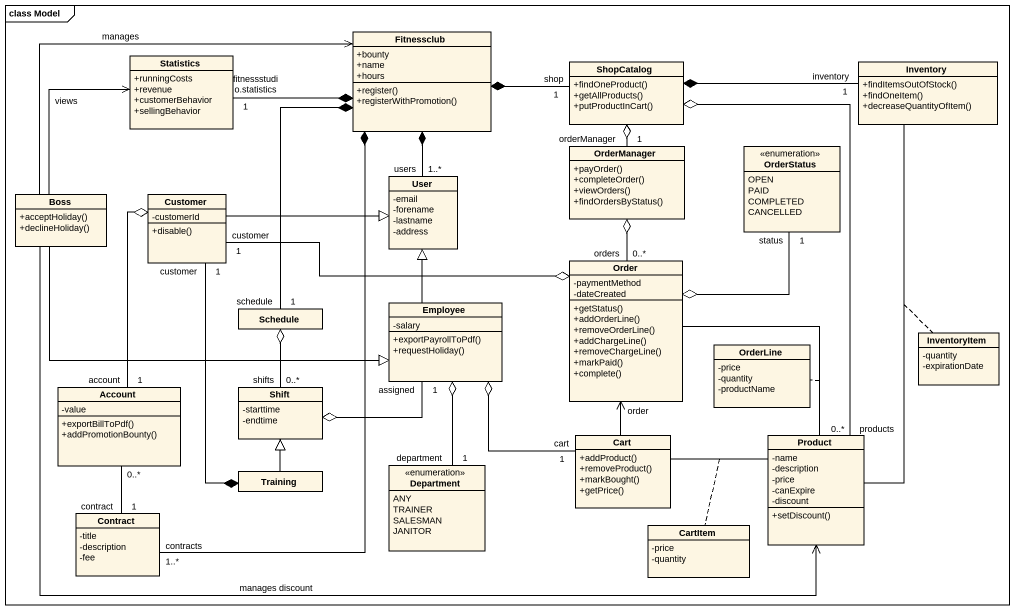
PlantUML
@startuml
mainframe class Model
hide circle
hide empty members
skinparam classAttributeIconSize 0
class Fitnessclub {
  +bounty
  +name
  +hours
  +register()
  +registerWithPromotion()
}
class Statistics {
  +runningCosts
  +revenue
  +customerBehavior
  +sellingBehavior
}
class ShopCatalog {
  +findOneProduct()
  +getAllProducts()
  +putProductInCart()
}
class Inventory {
  +findItemsOutOfStock()
  +findOneItem()
  +decreaseQuantityOfItem()
}
class OrderManager {
  +payOrder()
  +completeOrder()
  +viewOrders()
  +findOrdersByStatus()
}
enum OrderStatus {
  OPEN
  PAID
  COMPLETED
  CANCELLED
}
class User {
  -email
  -forename
  -lastname
  -address
}
class Boss {
  +acceptHoliday()
  +declineHoliday()
}
class Customer {
  -customerId
  +disable()
}
class Order {
  -paymentMethod
  -dateCreated
  +getStatus()
  +addOrderLine()
  +removeOrderLine()
  +addChargeLine()
  +removeChargeLine()
  +markPaid()
  +complete()
}
class Employee {
  -salary
  +exportPayrollToPdf()
  +requestHoliday()
}
class Schedule
class InventoryItem {
  -quantity
  -expirationDate
}
class OrderLine {
  -price
  -quantity
  -productName
}
class Account {
  -value
  +exportBillToPdf()
  +addPromotionBounty()
}
class Shift {
  -starttime
  -endtime
}
class Cart {
  +addProduct()
  +removeProduct()
  +markBought()
  +getPrice()
}
class Product {
  -name
  -description
  -price
  -canExpire
  -discount
  +setDiscount()
}
class Training
enum Department {
  ANY
  TRAINER
  SALESMAN
  JANITOR
}
class Contract {
  -title
  -description
  -fee
}
class CartItem {
  -price
  -quantity
}
Fitnessclub *-left- "fitnessstudio.statistics\n1" Statistics
Fitnessclub *-right- "1\nshop" ShopCatalog
Fitnessclub *-- "users\n1..*" User
Fitnessclub *-- "1\nschedule" Schedule
Fitnessclub *-- "1..*\ncontracts" Contract
ShopCatalog *-right- "inventory\n1" Inventory
ShopCatalog o-- "orderManager\n1" OrderManager
ShopCatalog o-- "products\n0..*" Product
Inventory -- Product
(Inventory, Product) .. InventoryItem
OrderManager o-- "orders\n0..*" Order
Boss -right-> Fitnessclub : manages
Boss -up-> Statistics : views
Boss -right-|> Employee
Boss -right-> Product : manages discount
Customer -right-|> User
Customer o-- "account\n1" Account
Order o-up- "status\n1" OrderStatus
Order o-left- "customer\n1" Customer
Employee -up-|> User
Employee o-- "cart\n1" Cart
Employee o-- "department\n1" Department
Schedule o-- "0..*\nshifts" Shift
Account "0..*" -- "contract\n1" Contract
Shift o-right- "assigned\n1" Employee
Cart -up-> Order : order
Product -up- Order
(Product, Order) .. OrderLine
Product -left- Cart
(Product, Cart) .. CartItem
Training *-up- "customer\n1" Customer
Training -up-|> Shift
@enduml
